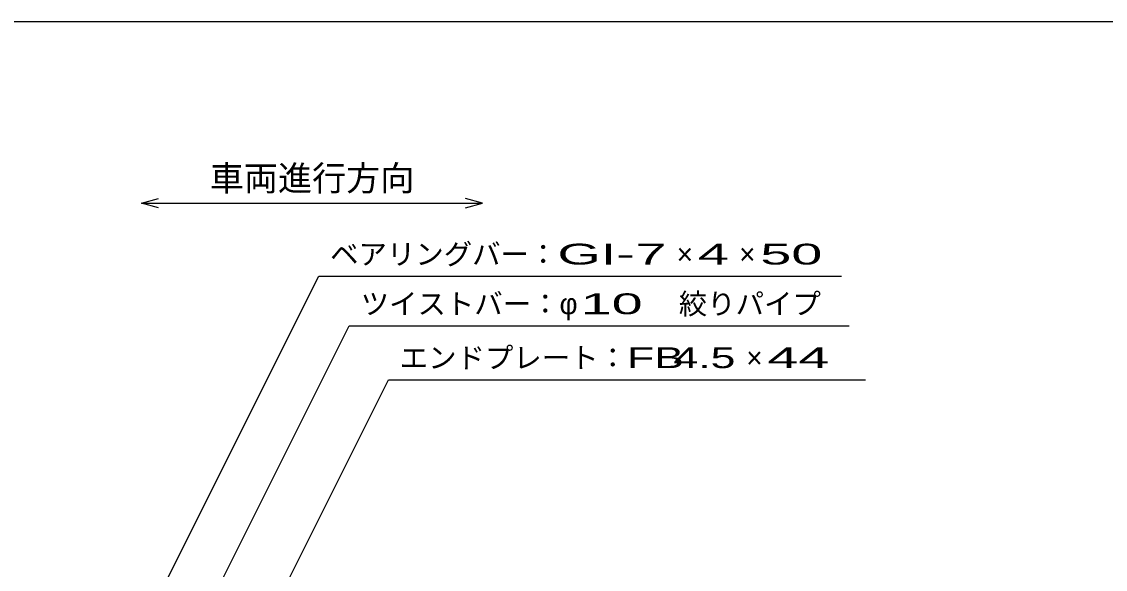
# Model space of a CAD drawing. Units: millimetres, scale not verified. Extents: x -1456 to 1385, y -1026 to 843.
# Drawn here: x -995 to -232, y 457 to 843 of the extents above; entities that cross this region are included whole.
import ezdxf
from ezdxf.enums import TextEntityAlignment as Align

# ---------------------------------------------------------------- set-up
doc = ezdxf.new("R2010")
doc.units = ezdxf.units.MM
doc.header["$LTSCALE"] = 8
doc.layers.add('0_2', color=150, linetype='Continuous', lineweight=25)
doc.layers.add('22', color=4, linetype='Continuous', lineweight=25)
doc.styles.add('ベクトル', font='')
doc.styles.get('ベクトル').set_extended_font_data('ベクトル')

msp = doc.modelspace()

# ---------------------------------------------------------------- linework, layer by layer
at = {"layer": '0_2'}
msp.add_line((-1383.2, 842.8), (1384.8, 842.8), dxfattribs=at)
at = {"layer": '22'}
for p, q in [((-910.62, 714.888), (-898.62, 718.088)), ((-670.62, 714.888), (-682.62, 718.088)), ((-898.62, 711.688), (-910.62, 714.888)), ((-910.62, 714.888), (-670.62, 714.888)), ((-682.62, 711.688), (-670.62, 714.888)), ((-953.62, 327.888), (-785.87, 663.388)), ((-785.87, 663.388), (-417.87, 663.388)), ((-889.62, 377.888), (-764.37, 628.388)), ((-764.37, 628.388), (-412.37, 628.388)), ((-814.62, 434.888), (-736.87, 590.388)), ((-736.87, 590.388), (-400.87, 590.388))]:
    msp.add_line(p, q, dxfattribs=at)

# ---------------------------------------------------------------- texts
at = {"layer": '22', "color": 2, "style": 'ベクトル'}
for s, height, p in [('車両進行方向', 17.6, (-862.62, 732.488)), ('ベアリングバー：', 14.66, (-777.87, 678.988)), ('×', 14.66, (-533.87, 678.988)), ('×', 14.66, (-489.87, 678.988)), ('ツイストバー：', 14.66, (-756.37, 643.988)), ('絞りパイプ', 14.66, (-532.37, 643.988)), ('φ', 14.66, (-616.37, 643.988)), ('エンドプレート：', 14.66, (-728.87, 605.988)), ('×', 14.66, (-484.87, 605.988))]:
    msp.add_text(s, height=height, dxfattribs=at).set_placement(p, align=Align.MIDDLE_LEFT)
for s, width, p in [('GI-', 2, (-617.87, 678.988)), (' 7 ', 2, (-573.87, 678.988)), (' 4 ', 2, (-529.87, 678.988)), (' 50 ', 2, (-485.87, 678.988)), (' 10 ', 2, (-612.37, 643.988)), ('FB', 1.6, (-568.87, 605.988)), (' 4.5 ', 1.6, (-544.87, 605.988)), (' 44 ', 2, (-480.87, 605.988))]:
    msp.add_text(s, height=14.66, dxfattribs=dict(at, width=width)).set_placement(p, align=Align.MIDDLE_LEFT)

doc.saveas('drawing.dxf')
